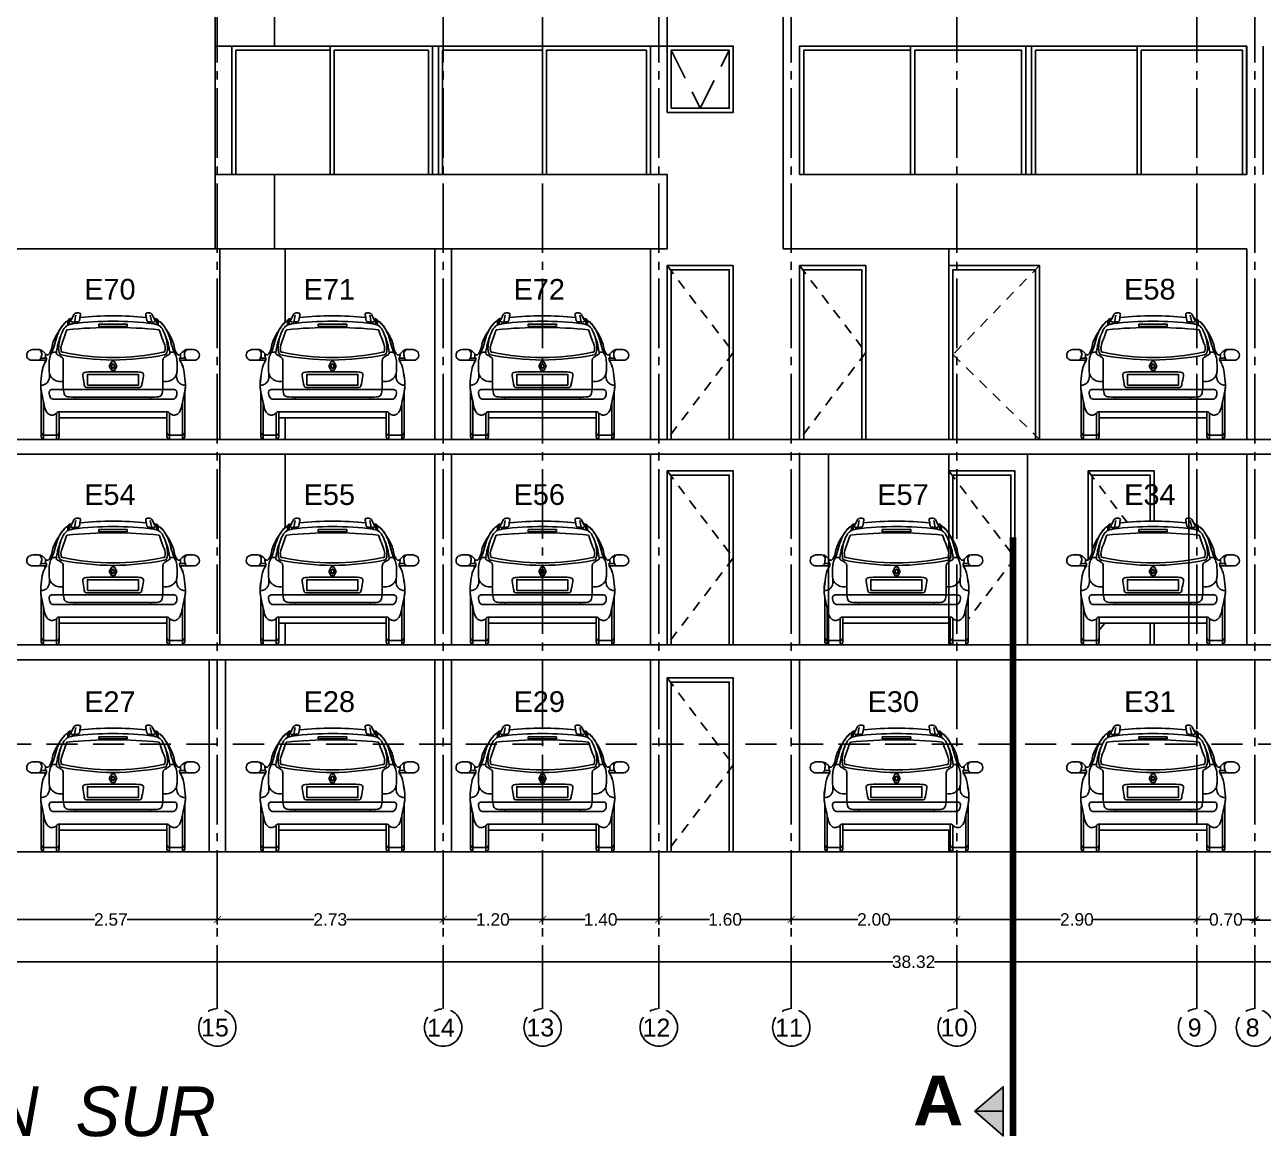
# Model space of a CAD drawing. Header units: millimetres. Extents: x 1217 to 2428, y 234 to 644.
# Drawn here: x 1991.76 to 2006.71, y 371.4 to 384.86 of the extents above; entities that cross this region are included whole.
import ezdxf

# ---------------------------------------------------------------- set-up
doc = ezdxf.new("R2010")
doc.units = ezdxf.units.MM
for name, pattern in [('ACAD_ISO04W100', [30, 24, -3, 0, -3]), ('DASHDOTX2', [0.84, 0.4, -0.2, 0.04, -0.2]), ('HIDDEN2', [0.1875, 0.125, -0.0625])]:
    doc.linetypes.add(name, pattern=pattern)
doc.layers.get('0').update_dxf_attribs({"lineweight": 5})
for name, color, linetype in [('0.1', 251, 'Continuous'), ('0.2', 2, 'Continuous'), ('0.3', 6, 'Continuous'), ('cortes', 30, 'Continuous'), ('Ejes', 8, 'Continuous'), ('Texto', 1, 'Continuous')]:
    doc.layers.add(name, color=color, linetype=linetype)
doc.styles.add('INTERARQ', font='arial.ttf')
doc.styles.get("Standard").update_dxf_attribs({"font": 'arial.ttf'})
doc.dimstyles.new('ESCALA_1-50', dxfattribs={"dimtxt": 0.15, "dimasz": 0.06, "dimexe": 0.18, "dimexo": 0.0625, "dimgap": 0, "dimtad": 0, "dimtih": 1, "dimtoh": 1, "dimzin": 0, "dimdsep": 46, "dimtxsty": 'INTERARQ', "dimblk": 'DIMTICK', "dimcen": 0, "dimse1": 1, "dimse2": 1, "dimclrd": 256, "dimclre": 1, "dimclrt": 2, "dimadec": 0, "dimazin": 0, "dimtfac": 4.5, "dimtofl": 0, "dimtmove": 2, "dimatfit": 3, "dimldrblk": 'DIMTICK', "dimfxl": 1, "dimtolj": 1, "dimtzin": 0, "dimarcsym": 0})

# ---------------------------------------------------------------- blocks, each defined once
blk = doc.blocks.new('aut7')
at = {"layer": '0.1'}
for p, q in [((383849.393, 7753100.074, 0), (383849.393, 7753100.006, 0)), ((383849.448, 7753100.131, 0), (383849.412, 7753100.064, 0)), ((383849.448, 7753100.131, 0), (383849.419, 7753100.076, 0)), ((383849.468, 7753100.117, 0), (383849.45, 7753100.035, 0)), ((383849.522, 7753100.126, 0), (383849.511, 7753100.05, 0)), ((383849.522, 7753100.126, 0), (383849.517, 7753100.09, 0)), ((383850.313, 7753100.126, 0), (383850.323, 7753100.05, 0)), ((383850.313, 7753100.126, 0), (383850.318, 7753100.09, 0)), ((383850.367, 7753100.117, 0), (383850.384, 7753100.035, 0)), ((383850.386, 7753100.131, 0), (383850.422, 7753100.064, 0)), ((383850.386, 7753100.131, 0), (383850.416, 7753100.076, 0)), ((383850.441, 7753100.074, 0), (383850.441, 7753100.006, 0)), ((383849.373, 7753100.053, 0), (383849.373, 7753099.998, 0)), ((383849.917, 7753100.008, 0), (383849.745, 7753100.008, 0)), ((383849.745, 7753100.008, 0), (383849.745, 7753099.982, 0)), ((383849.745, 7753099.982, 0), (383849.917, 7753099.982, 0)), ((383849.917, 7753100.008, 0), (383850.089, 7753100.008, 0)), ((383850.089, 7753099.982, 0), (383849.917, 7753099.982, 0)), ((383850.089, 7753100.008, 0), (383850.089, 7753099.982, 0)), ((383850.461, 7753100.053, 0), (383850.461, 7753099.998, 0)), ((383849.103, 7753099.599, 0), (383849.102, 7753099.651, 0)), ((383850.731, 7753099.599, 0), (383850.732, 7753099.651, 0)), ((383849.11, 7753099.573, 0), (383848.933, 7753099.573, 0)), ((383849.11, 7753099.573, 0), (383848.933, 7753099.573, 0)), ((383849.047, 7753099.599, 0), (383849.116, 7753099.599, 0)), ((383849.116, 7753099.599, 0), (383849.11, 7753099.573, 0)), ((383849.316, 7753099.566, 0), (383849.316, 7753099.24, 0)), ((383849.872, 7753099.504, 0), (383849.901, 7753099.558, 0)), ((383849.872, 7753099.504, 0), (383849.901, 7753099.452, 0)), ((383849.872, 7753099.504, 0), (383849.898, 7753099.504, 0)), ((383849.898, 7753099.504, 0), (383849.911, 7753099.53, 0)), ((383849.898, 7753099.504, 0), (383849.912, 7753099.475, 0)), ((383849.901, 7753099.558, 0), (383849.917, 7753099.558, 0)), ((383849.911, 7753099.53, 0), (383849.917, 7753099.53, 0)), ((383849.912, 7753099.475, 0), (383849.917, 7753099.475, 0)), ((383849.933, 7753099.558, 0), (383849.917, 7753099.558, 0)), ((383849.924, 7753099.53, 0), (383849.917, 7753099.53, 0)), ((383849.922, 7753099.475, 0), (383849.917, 7753099.475, 0)), ((383849.936, 7753099.504, 0), (383849.922, 7753099.475, 0)), ((383849.936, 7753099.504, 0), (383849.924, 7753099.53, 0)), ((383849.963, 7753099.504, 0), (383849.933, 7753099.558, 0)), ((383849.963, 7753099.504, 0), (383849.933, 7753099.452, 0)), ((383849.963, 7753099.504, 0), (383849.936, 7753099.504, 0)), ((383850.518, 7753099.566, 0), (383850.518, 7753099.24, 0)), ((383850.718, 7753099.599, 0), (383850.724, 7753099.573, 0)), ((383850.788, 7753099.599, 0), (383850.718, 7753099.599, 0)), ((383850.724, 7753099.573, 0), (383850.902, 7753099.573, 0)), ((383850.724, 7753099.573, 0), (383850.902, 7753099.573, 0)), ((383849.917, 7753099.434, 0), (383849.672, 7753099.434, 0)), ((383849.901, 7753099.452, 0), (383849.917, 7753099.452, 0)), ((383849.933, 7753099.452, 0), (383849.917, 7753099.452, 0)), ((383849.917, 7753099.434, 0), (383850.162, 7753099.434, 0)), ((383849.05, 7753098.652, 0), (383849.05, 7753099.201, 0)), ((383849.917, 7753099.219, 0), (383849.174, 7753099.219, 0)), ((383849.917, 7753099.245, 0), (383849.616, 7753099.245, 0)), ((383849.917, 7753099.245, 0), (383850.218, 7753099.245, 0)), ((383849.917, 7753099.219, 0), (383850.66, 7753099.219, 0)), ((383850.784, 7753098.652, 0), (383850.784, 7753099.201, 0)), ((383849.078, 7753098.618, 0), (383849.078, 7753099.068, 0)), ((383849.917, 7753099.103, 0), (383849.201, 7753099.103, 0)), ((383849.417, 7753099.13, 0), (383849.917, 7753099.13, 0)), ((383849.464, 7753099.129, 0), (383849.464, 7753099.103, 0)), ((383850.418, 7753099.13, 0), (383849.917, 7753099.13, 0)), ((383849.917, 7753099.103, 0), (383850.634, 7753099.103, 0)), ((383850.37, 7753099.129, 0), (383850.37, 7753099.103, 0)), ((383850.756, 7753098.618, 0), (383850.756, 7753099.068, 0)), ((383849.236, 7753098.618, 0), (383849.236, 7753098.936, 0)), ((383849.254, 7753098.951, 0), (383849.917, 7753098.951, 0)), ((383849.268, 7753098.951, 0), (383849.268, 7753098.652, 0)), ((383849.268, 7753098.877, 0), (383849.917, 7753098.877, 0)), ((383850.58, 7753098.951, 0), (383849.917, 7753098.951, 0)), ((383850.566, 7753098.877, 0), (383849.917, 7753098.877, 0)), ((383850.566, 7753098.951, 0), (383850.566, 7753098.652, 0)), ((383850.599, 7753098.618, 0), (383850.599, 7753098.936, 0)), ((383849.05, 7753098.702, 0), (383849.067, 7753098.668, 0)), ((383849.067, 7753098.668, 0), (383849.253, 7753098.668, 0)), ((383849.253, 7753098.668, 0), (383849.268, 7753098.702, 0)), ((383850.581, 7753098.668, 0), (383850.566, 7753098.702, 0)), ((383850.767, 7753098.668, 0), (383850.581, 7753098.668, 0)), ((383850.784, 7753098.702, 0), (383850.767, 7753098.668, 0))]:
    blk.add_line(p, q, dxfattribs=at)
at = {"layer": '0.1', "elevation": 0}
blk.add_lwpolyline([(383850.318, 7753100.09, 0.025593), (383849.917, 7753100.11, 0.025593), (383849.517, 7753100.09)], format="xyb", dxfattribs=at)
blk.add_lwpolyline([(383849.608, 7753099.272), (383850.223, 7753099.272), (383850.223, 7753099.403), (383849.608, 7753099.403)], close=True, dxfattribs=at)
blk.add_lwpolyline([(383850.784, 7753099.201), (383850.784, 7753098.652), (383850.767, 7753098.618), (383850.581, 7753098.618), (383850.566, 7753098.652), (383850.566, 7753098.877), (383849.917, 7753098.877), (383849.268, 7753098.877), (383849.268, 7753098.652), (383849.253, 7753098.618), (383849.067, 7753098.618), (383849.05, 7753098.652), (383849.05, 7753099.201)], dxfattribs=at)
at = {"layer": '0.1'}
for centre, radius, start, end in [((383849.913, 7753096.19, 0), 3.92, 89.9315, 95.793), ((383849.922, 7753096.19, 0), 3.92, 84.207, 90.0685), ((383849.913, 7753094.328, 0), 5.642, 89.9622, 95.6249), ((383849.906, 7753096.217, 0), 3.828, 89.8385, 97.1418), ((383849.928, 7753096.217, 0), 3.828, 82.8582, 90.1615), ((383849.921, 7753094.328, 0), 5.642, 84.3751, 90.0378), ((383849.997, 7753103.478, 0), 3.904, 259.6344, 268.8274), ((383849.917, 7753102.485, 0), 2.877, 257.8843, 270), ((383849.917, 7753102.485, 0), 2.877, 270, 282.1157), ((383849.837, 7753103.478, 0), 3.904, 271.1726, 280.3656)]:
    blk.add_arc(centre, radius, start, end, dxfattribs=at)
for points in [[(383849.261, 7753099.923, 0), (383849.308, 7753099.995, 0), (383849.35, 7753100.037, 0), (383849.368, 7753100.046, 0), (383849.382, 7753100.068, 0), (383849.419, 7753100.076, 0)], [(383849.261, 7753099.923, 0), (383849.308, 7753099.995, 0), (383849.35, 7753100.037, 0), (383849.368, 7753100.046, 0), (383849.382, 7753100.068, 0), (383849.419, 7753100.076, 0)], [(383849.448, 7753100.131, 0), (383849.457, 7753100.139, 0), (383849.467, 7753100.144, 0), (383849.512, 7753100.144, 0), (383849.522, 7753100.137, 0), (383849.522, 7753100.126, 0)], [(383849.448, 7753100.131, 0), (383849.457, 7753100.139, 0), (383849.467, 7753100.144, 0), (383849.512, 7753100.144, 0), (383849.522, 7753100.137, 0), (383849.522, 7753100.126, 0)], [(383850.386, 7753100.131, 0), (383850.377, 7753100.139, 0), (383850.367, 7753100.144, 0), (383850.322, 7753100.144, 0), (383850.312, 7753100.137, 0), (383850.313, 7753100.126, 0)], [(383850.386, 7753100.131, 0), (383850.377, 7753100.139, 0), (383850.367, 7753100.144, 0), (383850.322, 7753100.144, 0), (383850.312, 7753100.137, 0), (383850.313, 7753100.126, 0)], [(383850.574, 7753099.923, 0), (383850.527, 7753099.995, 0), (383850.484, 7753100.037, 0), (383850.466, 7753100.046, 0), (383850.453, 7753100.068, 0), (383850.416, 7753100.076, 0)], [(383850.574, 7753099.923, 0), (383850.527, 7753099.995, 0), (383850.484, 7753100.037, 0), (383850.466, 7753100.046, 0), (383850.453, 7753100.068, 0), (383850.416, 7753100.076, 0)], [(383849.261, 7753099.923, 0), (383849.185, 7753099.763, 0), (383849.163, 7753099.68, 0), (383849.148, 7753099.656, 0), (383849.134, 7753099.64, 0), (383849.114, 7753099.638, 0)], [(383849.261, 7753099.923, 0), (383849.185, 7753099.763, 0), (383849.163, 7753099.68, 0), (383849.148, 7753099.656, 0), (383849.134, 7753099.64, 0), (383849.114, 7753099.638, 0)], [(383849.347, 7753100.036, 0), (383849.278, 7753099.95, 0), (383849.202, 7753099.731, 0), (383849.17, 7753099.652, 0), (383849.157, 7753099.623, 0), (383849.146, 7753099.546, 0), (383849.145, 7753099.448, 0), (383849.156, 7753099.392, 0), (383849.187, 7753099.353, 0), (383849.246, 7753099.321, 0), (383849.321, 7753099.32, 0)], [(383849.313, 7753099.672, 0), (383849.295, 7753099.676, 0), (383849.289, 7753099.705, 0), (383849.287, 7753099.726, 0), (383849.293, 7753099.755, 0), (383849.36, 7753099.943, 0)], [(383849.511, 7753100.05, 0), (383849.503, 7753100.042, 0), (383849.479, 7753100.037, 0), (383849.422, 7753100.036, 0), (383849.411, 7753100.04, 0), (383849.408, 7753100.053, 0), (383849.412, 7753100.064, 0)], [(383850.323, 7753100.05, 0), (383850.331, 7753100.042, 0), (383850.355, 7753100.037, 0), (383850.413, 7753100.036, 0), (383850.423, 7753100.04, 0), (383850.426, 7753100.053, 0), (383850.422, 7753100.064, 0)], [(383850.521, 7753099.672, 0), (383850.539, 7753099.676, 0), (383850.545, 7753099.705, 0), (383850.548, 7753099.726, 0), (383850.541, 7753099.755, 0), (383850.474, 7753099.943, 0)], [(383850.488, 7753100.036, 0), (383850.556, 7753099.95, 0), (383850.633, 7753099.731, 0), (383850.664, 7753099.652, 0), (383850.677, 7753099.623, 0), (383850.689, 7753099.546, 0), (383850.69, 7753099.448, 0), (383850.678, 7753099.392, 0), (383850.648, 7753099.353, 0), (383850.588, 7753099.321, 0), (383850.514, 7753099.32, 0)], [(383850.574, 7753099.923, 0), (383850.649, 7753099.763, 0), (383850.671, 7753099.68, 0), (383850.686, 7753099.656, 0), (383850.701, 7753099.64, 0), (383850.721, 7753099.638, 0)], [(383850.574, 7753099.923, 0), (383850.649, 7753099.763, 0), (383850.671, 7753099.68, 0), (383850.686, 7753099.656, 0), (383850.701, 7753099.64, 0), (383850.721, 7753099.638, 0)], [(383849.233, 7753099.67, 0), (383849.245, 7753099.737, 0), (383849.258, 7753099.792, 0), (383849.287, 7753099.873, 0)], [(383850.601, 7753099.67, 0), (383850.59, 7753099.737, 0), (383850.577, 7753099.792, 0), (383850.548, 7753099.873, 0)], [(383848.933, 7753099.573, 0), (383848.906, 7753099.582, 0), (383848.885, 7753099.6, 0), (383848.884, 7753099.669, 0), (383848.902, 7753099.686, 0), (383848.93, 7753099.699, 0), (383848.988, 7753099.705, 0), (383849.044, 7753099.698, 0), (383849.082, 7753099.673, 0), (383849.114, 7753099.638, 0)], [(383848.933, 7753099.573, 0), (383848.906, 7753099.582, 0), (383848.885, 7753099.6, 0), (383848.884, 7753099.669, 0), (383848.902, 7753099.686, 0), (383848.93, 7753099.699, 0), (383848.988, 7753099.705, 0), (383849.044, 7753099.698, 0), (383849.082, 7753099.673, 0), (383849.114, 7753099.638, 0)], [(383849.028, 7753099.703, 0), (383849.055, 7753099.665, 0), (383849.051, 7753099.615, 0), (383849.042, 7753099.589, 0), (383849.022, 7753099.573, 0)], [(383849.164, 7753099.642, 0), (383849.185, 7753099.667, 0), (383849.22, 7753099.671, 0), (383849.233, 7753099.67, 0)], [(383849.233, 7753099.67, 0), (383849.233, 7753099.651, 0), (383849.256, 7753099.635, 0), (383849.289, 7753099.616, 0), (383849.306, 7753099.603, 0), (383849.315, 7753099.585, 0), (383849.316, 7753099.566, 0)], [(383850.601, 7753099.67, 0), (383850.601, 7753099.651, 0), (383850.579, 7753099.635, 0), (383850.546, 7753099.616, 0), (383850.528, 7753099.603, 0), (383850.52, 7753099.585, 0), (383850.518, 7753099.566, 0)], [(383850.67, 7753099.642, 0), (383850.65, 7753099.667, 0), (383850.614, 7753099.671, 0), (383850.601, 7753099.67, 0)], [(383850.902, 7753099.573, 0), (383850.928, 7753099.582, 0), (383850.949, 7753099.6, 0), (383850.95, 7753099.669, 0), (383850.932, 7753099.686, 0), (383850.904, 7753099.699, 0), (383850.846, 7753099.705, 0), (383850.79, 7753099.698, 0), (383850.753, 7753099.673, 0), (383850.721, 7753099.638, 0)], [(383850.902, 7753099.573, 0), (383850.928, 7753099.582, 0), (383850.949, 7753099.6, 0), (383850.95, 7753099.669, 0), (383850.932, 7753099.686, 0), (383850.904, 7753099.699, 0), (383850.846, 7753099.705, 0), (383850.79, 7753099.698, 0), (383850.753, 7753099.673, 0), (383850.721, 7753099.638, 0)], [(383850.807, 7753099.703, 0), (383850.779, 7753099.665, 0), (383850.784, 7753099.615, 0), (383850.792, 7753099.589, 0), (383850.813, 7753099.573, 0)], [(383849.114, 7753099.573, 0), (383849.081, 7753099.516, 0), (383849.054, 7753099.389, 0), (383849.044, 7753099.248, 0), (383849.064, 7753099.135, 0), (383849.086, 7753099.031, 0), (383849.116, 7753098.947, 0), (383849.15, 7753098.917, 0), (383849.19, 7753098.91, 0), (383849.231, 7753098.932, 0), (383849.254, 7753098.951, 0)], [(383850.721, 7753099.573, 0), (383850.753, 7753099.516, 0), (383850.78, 7753099.389, 0), (383850.79, 7753099.248, 0), (383850.77, 7753099.135, 0), (383850.748, 7753099.031, 0), (383850.718, 7753098.947, 0), (383850.684, 7753098.917, 0), (383850.644, 7753098.91, 0), (383850.604, 7753098.932, 0), (383850.58, 7753098.951, 0)], [(383849.043, 7753099.272, 0), (383849.089, 7753099.28, 0), (383849.124, 7753099.307, 0), (383849.143, 7753099.34, 0), (383849.148, 7753099.42, 0)], [(383849.672, 7753099.434, 0), (383849.602, 7753099.431, 0), (383849.572, 7753099.426, 0), (383849.555, 7753099.416, 0), (383849.552, 7753099.385, 0), (383849.568, 7753099.289, 0), (383849.584, 7753099.248, 0), (383849.616, 7753099.245, 0)], [(383850.162, 7753099.434, 0), (383850.233, 7753099.431, 0), (383850.262, 7753099.426, 0), (383850.28, 7753099.416, 0), (383850.283, 7753099.385, 0), (383850.266, 7753099.289, 0), (383850.25, 7753099.248, 0), (383850.218, 7753099.245, 0)], [(383850.791, 7753099.272, 0), (383850.746, 7753099.28, 0), (383850.711, 7753099.307, 0), (383850.691, 7753099.34, 0), (383850.686, 7753099.42, 0)], [(383849.316, 7753099.24, 0), (383849.325, 7753099.178, 0), (383849.334, 7753099.152, 0), (383849.417, 7753099.13, 0)], [(383850.518, 7753099.24, 0), (383850.509, 7753099.178, 0), (383850.5, 7753099.152, 0), (383850.418, 7753099.13, 0)]]:
    blk.add_spline(points, degree=3, dxfattribs=at)
for points, knots in [([(383849.295, 7753099.638, 0), (383849.28, 7753099.64, 0), (383849.262, 7753099.671, 0), (383849.258, 7753099.724, 0), (383849.265, 7753099.777, 0), (383849.275, 7753099.847, 0), (383849.302, 7753099.916, 0), (383849.343, 7753099.99, 0), (383849.397, 7753100.008, 0), (383849.425, 7753100.014, 0), (383849.431, 7753100.015, 0)], [0, 0, 0, 0, 0.042606, 0.0923859, 0.1523141, 0.2073811, 0.3022424, 0.3770388, 0.4476693, 0.463704, 0.463704, 0.463704, 0.463704]), ([(383850.54, 7753099.638, 0), (383850.555, 7753099.64, 0), (383850.572, 7753099.671, 0), (383850.577, 7753099.724, 0), (383850.57, 7753099.777, 0), (383850.559, 7753099.847, 0), (383850.532, 7753099.916, 0), (383850.491, 7753099.99, 0), (383850.438, 7753100.008, 0), (383850.409, 7753100.014, 0), (383850.404, 7753100.015, 0)], [0, 0, 0, 0, 0.042606, 0.0923859, 0.1523141, 0.2073811, 0.3022424, 0.3770388, 0.4476693, 0.463704, 0.463704, 0.463704, 0.463704]), ([(383849.11, 7753099.573, 0), (383849.1, 7753099.555, 0), (383849.067, 7753099.498, 0), (383849.055, 7753099.385, 0), (383849.039, 7753099.279, 0), (383849.047, 7753099.217, 0), (383849.05, 7753099.201, 0)], [0, 0, 0, 0, 0.0640653, 0.1944288, 0.3357799, 0.3826424, 0.3826424, 0.3826424, 0.3826424]), ([(383850.724, 7753099.573, 0), (383850.735, 7753099.555, 0), (383850.767, 7753099.498, 0), (383850.78, 7753099.385, 0), (383850.796, 7753099.279, 0), (383850.787, 7753099.217, 0), (383850.784, 7753099.201, 0)], [0, 0, 0, 0, 0.0640653, 0.1944288, 0.3357799, 0.3826424, 0.3826424, 0.3826424, 0.3826424]), ([(383849.174, 7753099.219, 0), (383849.169, 7753099.219, 0), (383849.159, 7753099.215, 0), (383849.145, 7753099.2, 0), (383849.145, 7753099.172, 0), (383849.151, 7753099.145, 0), (383849.161, 7753099.12, 0), (383849.179, 7753099.105, 0), (383849.194, 7753099.103, 0), (383849.201, 7753099.103, 0)], [0.0148251, 0.0148251, 0.0148251, 0.0148251, 0.0299472, 0.0453318, 0.0747039, 0.1069598, 0.1304417, 0.1528701, 0.1738631, 0.1738631, 0.1738631, 0.1738631]), ([(383850.66, 7753099.219, 0), (383850.665, 7753099.219, 0), (383850.675, 7753099.215, 0), (383850.689, 7753099.2, 0), (383850.689, 7753099.172, 0), (383850.684, 7753099.145, 0), (383850.673, 7753099.12, 0), (383850.655, 7753099.105, 0), (383850.641, 7753099.103, 0), (383850.634, 7753099.103, 0)], [0.0148251, 0.0148251, 0.0148251, 0.0148251, 0.0299472, 0.0453318, 0.0747039, 0.1069598, 0.1304417, 0.1528701, 0.1738631, 0.1738631, 0.1738631, 0.1738631])]:
    blk.add_open_spline(points, degree=3, knots=knots, dxfattribs=at)
blk = doc.blocks.new('DIMTICK')
at = {"color": 1}
for p, q in [((-1, 0), (1, 0)), ((0, 1), (0, -1))]:
    blk.add_line(p, q, dxfattribs=at)
at = {"color": 3, "const_width": 0.141}
blk.add_lwpolyline([(0.71, 0.71), (-0.71, -0.71)], dxfattribs=at)
blk = doc.blocks.new('*D1660')
at = {"layer": '0.1', "lineweight": -2, "ltscale": 3, "transparency": 16777216}
for p, q in [((1991.576, 374.053), (1992.605, 374.053)), ((1994.026, 374.053), (1992.997, 374.053))]:
    blk.add_line(p, q, dxfattribs=at)
at = {"layer": 'Defpoints', "color": 0, "ltscale": 3, "transparency": 16777216}
for p in [(1991.516, 374.991), (1994.086, 374.991), (1994.086, 374.053)]:
    blk.add_point(p, dxfattribs=at)
at = {"layer": '0.1', "lineweight": -2, "ltscale": 3, "transparency": 16777216, "xscale": 0.06, "yscale": 0.06, "zscale": 0.06, "rotation": 180}
blk.add_blockref('DIMTICK', (1991.516, 374.053), dxfattribs=at)
at = {"layer": '0.1', "lineweight": -2, "ltscale": 3, "transparency": 16777216, "xscale": 0.06, "yscale": 0.06, "zscale": 0.06}
blk.add_blockref('DIMTICK', (1994.086, 374.053), dxfattribs=at)
at = {"layer": '0.1', "color": 2, "ltscale": 3, "transparency": 16777216, "insert": (1992.801, 374.053), "char_height": 0.15, "attachment_point": 5, "style": 'INTERARQ'}
blk.add_mtext('\\A1;2.57', dxfattribs=at)
blk = doc.blocks.new('*D1661')
at = {"layer": '0.1', "lineweight": -2, "ltscale": 3, "transparency": 16777216}
for p, q in [((1994.146, 374.053), (1995.253, 374.053)), ((1996.753, 374.053), (1995.645, 374.053))]:
    blk.add_line(p, q, dxfattribs=at)
at = {"layer": 'Defpoints', "color": 0, "ltscale": 3, "transparency": 16777216}
for p in [(1994.086, 374.991), (1996.813, 374.991), (1996.813, 374.053)]:
    blk.add_point(p, dxfattribs=at)
at = {"layer": '0.1', "lineweight": -2, "ltscale": 3, "transparency": 16777216, "xscale": 0.06, "yscale": 0.06, "zscale": 0.06, "rotation": 180}
blk.add_blockref('DIMTICK', (1994.086, 374.053), dxfattribs=at)
at = {"layer": '0.1', "lineweight": -2, "ltscale": 3, "transparency": 16777216, "xscale": 0.06, "yscale": 0.06, "zscale": 0.06}
blk.add_blockref('DIMTICK', (1996.813, 374.053), dxfattribs=at)
at = {"layer": '0.1', "color": 2, "ltscale": 3, "transparency": 16777216, "insert": (1995.449, 374.053), "char_height": 0.15, "attachment_point": 5, "style": 'INTERARQ'}
blk.add_mtext('\\A1;2.73', dxfattribs=at)
blk = doc.blocks.new('*D1662')
at = {"layer": '0.1', "lineweight": -2, "ltscale": 3, "transparency": 16777216}
for p, q in [((1996.873, 374.053), (1997.225, 374.053)), ((1997.953, 374.053), (1997.6, 374.053))]:
    blk.add_line(p, q, dxfattribs=at)
at = {"layer": 'Defpoints', "color": 0, "ltscale": 3, "transparency": 16777216}
for p in [(1996.813, 374.991), (1998.013, 374.991), (1998.013, 374.053)]:
    blk.add_point(p, dxfattribs=at)
at = {"layer": '0.1', "lineweight": -2, "ltscale": 3, "transparency": 16777216, "xscale": 0.06, "yscale": 0.06, "zscale": 0.06, "rotation": 180}
blk.add_blockref('DIMTICK', (1996.813, 374.053), dxfattribs=at)
at = {"layer": '0.1', "lineweight": -2, "ltscale": 3, "transparency": 16777216, "xscale": 0.06, "yscale": 0.06, "zscale": 0.06}
blk.add_blockref('DIMTICK', (1998.013, 374.053), dxfattribs=at)
at = {"layer": '0.1', "color": 2, "ltscale": 3, "transparency": 16777216, "insert": (1997.413, 374.053), "char_height": 0.15, "attachment_point": 5, "style": 'INTERARQ'}
blk.add_mtext('\\A1;1.20', dxfattribs=at)
blk = doc.blocks.new('*D1663')
at = {"layer": '0.1', "lineweight": -2, "ltscale": 3, "transparency": 16777216}
for p, q in [((1998.073, 374.053), (1998.527, 374.053)), ((1999.356, 374.053), (1998.902, 374.053))]:
    blk.add_line(p, q, dxfattribs=at)
at = {"layer": 'Defpoints', "color": 0, "ltscale": 3, "transparency": 16777216}
for p in [(1998.013, 374.991), (1999.416, 374.991), (1999.416, 374.053)]:
    blk.add_point(p, dxfattribs=at)
at = {"layer": '0.1', "lineweight": -2, "ltscale": 3, "transparency": 16777216, "xscale": 0.06, "yscale": 0.06, "zscale": 0.06, "rotation": 180}
blk.add_blockref('DIMTICK', (1998.013, 374.053), dxfattribs=at)
at = {"layer": '0.1', "lineweight": -2, "ltscale": 3, "transparency": 16777216, "xscale": 0.06, "yscale": 0.06, "zscale": 0.06}
blk.add_blockref('DIMTICK', (1999.416, 374.053), dxfattribs=at)
at = {"layer": '0.1', "color": 2, "ltscale": 3, "transparency": 16777216, "insert": (1998.714, 374.053), "char_height": 0.15, "attachment_point": 5, "style": 'INTERARQ'}
blk.add_mtext('\\A1;1.40', dxfattribs=at)
blk = doc.blocks.new('*D1664')
at = {"layer": '0.1', "lineweight": -2, "ltscale": 3, "transparency": 16777216}
for p, q in [((1999.476, 374.053), (2000.028, 374.053)), ((2000.955, 374.053), (2000.403, 374.053))]:
    blk.add_line(p, q, dxfattribs=at)
at = {"layer": 'Defpoints', "color": 0, "ltscale": 3, "transparency": 16777216}
for p in [(1999.416, 374.991), (2001.015, 374.991), (2001.015, 374.053)]:
    blk.add_point(p, dxfattribs=at)
at = {"layer": '0.1', "lineweight": -2, "ltscale": 3, "transparency": 16777216, "xscale": 0.06, "yscale": 0.06, "zscale": 0.06, "rotation": 180}
blk.add_blockref('DIMTICK', (1999.416, 374.053), dxfattribs=at)
at = {"layer": '0.1', "lineweight": -2, "ltscale": 3, "transparency": 16777216, "xscale": 0.06, "yscale": 0.06, "zscale": 0.06}
blk.add_blockref('DIMTICK', (2001.015, 374.053), dxfattribs=at)
at = {"layer": '0.1', "color": 2, "ltscale": 3, "transparency": 16777216, "insert": (2000.216, 374.053), "char_height": 0.15, "attachment_point": 5, "style": 'INTERARQ'}
blk.add_mtext('\\A1;1.60', dxfattribs=at)
blk = doc.blocks.new('*D1665')
at = {"layer": '0.1', "lineweight": -2, "ltscale": 3, "transparency": 16777216}
for p, q in [((2001.075, 374.053), (2001.818, 374.053)), ((2002.953, 374.053), (2002.21, 374.053))]:
    blk.add_line(p, q, dxfattribs=at)
at = {"layer": 'Defpoints', "color": 0, "ltscale": 3, "transparency": 16777216}
for p in [(2001.015, 375.744), (2003.013, 374.781, 0), (2003.013, 374.053)]:
    blk.add_point(p, dxfattribs=at)
at = {"layer": '0.1', "lineweight": -2, "ltscale": 3, "transparency": 16777216, "xscale": 0.06, "yscale": 0.06, "zscale": 0.06, "rotation": 180}
blk.add_blockref('DIMTICK', (2001.015, 374.053), dxfattribs=at)
at = {"layer": '0.1', "lineweight": -2, "ltscale": 3, "transparency": 16777216, "xscale": 0.06, "yscale": 0.06, "zscale": 0.06}
blk.add_blockref('DIMTICK', (2003.013, 374.053), dxfattribs=at)
at = {"layer": '0.1', "color": 2, "ltscale": 3, "transparency": 16777216, "insert": (2002.014, 374.053), "char_height": 0.15, "attachment_point": 5, "style": 'INTERARQ'}
blk.add_mtext('\\A1;2.00', dxfattribs=at)
blk = doc.blocks.new('*D1666')
at = {"layer": '0.1', "lineweight": -2, "ltscale": 3, "transparency": 16777216}
for p, q in [((2003.073, 374.053), (2004.267, 374.053)), ((2005.853, 374.053), (2004.659, 374.053))]:
    blk.add_line(p, q, dxfattribs=at)
at = {"layer": 'Defpoints', "color": 0, "ltscale": 3, "transparency": 16777216}
for p in [(2003.013, 374.706, 0), (2005.913, 374.602, 0), (2005.913, 374.053)]:
    blk.add_point(p, dxfattribs=at)
at = {"layer": '0.1', "lineweight": -2, "ltscale": 3, "transparency": 16777216, "xscale": 0.06, "yscale": 0.06, "zscale": 0.06, "rotation": 180}
blk.add_blockref('DIMTICK', (2003.013, 374.053), dxfattribs=at)
at = {"layer": '0.1', "lineweight": -2, "ltscale": 3, "transparency": 16777216, "xscale": 0.06, "yscale": 0.06, "zscale": 0.06}
blk.add_blockref('DIMTICK', (2005.913, 374.053), dxfattribs=at)
at = {"layer": '0.1', "color": 2, "ltscale": 3, "transparency": 16777216, "insert": (2004.463, 374.053), "char_height": 0.15, "attachment_point": 5, "style": 'INTERARQ'}
blk.add_mtext('\\A1;2.90', dxfattribs=at)
blk = doc.blocks.new('*D1667')
at = {"layer": '0.1', "lineweight": -2, "ltscale": 3, "transparency": 16777216}
for p, q in [((2005.973, 374.053), (2006.068, 374.053)), ((2006.553, 374.053), (2006.458, 374.053))]:
    blk.add_line(p, q, dxfattribs=at)
at = {"layer": 'Defpoints', "color": 0, "ltscale": 3, "transparency": 16777216}
for p in [(2005.913, 374.602, 0), (2006.613, 374.61, 0), (2006.613, 374.053)]:
    blk.add_point(p, dxfattribs=at)
at = {"layer": '0.1', "lineweight": -2, "ltscale": 3, "transparency": 16777216, "xscale": 0.06, "yscale": 0.06, "zscale": 0.06, "rotation": 180}
blk.add_blockref('DIMTICK', (2005.913, 374.053), dxfattribs=at)
at = {"layer": '0.1', "lineweight": -2, "ltscale": 3, "transparency": 16777216, "xscale": 0.06, "yscale": 0.06, "zscale": 0.06}
blk.add_blockref('DIMTICK', (2006.613, 374.053), dxfattribs=at)
at = {"layer": '0.1', "color": 2, "ltscale": 3, "transparency": 16777216, "insert": (2006.263, 374.053), "char_height": 0.15, "attachment_point": 5, "style": 'INTERARQ'}
blk.add_mtext('\\A1;0.70', dxfattribs=at)
blk = doc.blocks.new('*D1668')
at = {"layer": '0.1', "lineweight": -2, "ltscale": 3, "transparency": 16777216}
for p, q in [((2006.673, 374.047), (2008.218, 374.047)), ((2010.153, 374.047), (2008.607, 374.047))]:
    blk.add_line(p, q, dxfattribs=at)
at = {"layer": 'Defpoints', "color": 0, "ltscale": 3, "transparency": 16777216}
for p in [(2006.613, 374.61, 0), (2010.213, 374.628, 0), (2010.213, 374.047)]:
    blk.add_point(p, dxfattribs=at)
at = {"layer": '0.1', "lineweight": -2, "ltscale": 3, "transparency": 16777216, "xscale": 0.06, "yscale": 0.06, "zscale": 0.06, "rotation": 180}
blk.add_blockref('DIMTICK', (2006.613, 374.047), dxfattribs=at)
at = {"layer": '0.1', "lineweight": -2, "ltscale": 3, "transparency": 16777216, "xscale": 0.06, "yscale": 0.06, "zscale": 0.06}
blk.add_blockref('DIMTICK', (2010.213, 374.047), dxfattribs=at)
at = {"layer": '0.1', "color": 2, "ltscale": 3, "transparency": 16777216, "insert": (2008.413, 374.047), "char_height": 0.15, "attachment_point": 5, "style": 'INTERARQ'}
blk.add_mtext('\\A1;3.60', dxfattribs=at)
blk = doc.blocks.new('*D1594')
at = {"layer": '0.1', "lineweight": -2, "ltscale": 3, "transparency": 16777216}
for p, q in [((1983.394, 373.542), (2002.24, 373.542)), ((2021.59, 373.542), (2002.744, 373.542))]:
    blk.add_line(p, q, dxfattribs=at)
at = {"layer": 'Defpoints', "color": 0, "ltscale": 3, "transparency": 16777216}
for p in [(2021.65, 376.287, 0), (1983.334, 376.171, 0), (1983.334, 373.542)]:
    blk.add_point(p, dxfattribs=at)
at = {"layer": '0.1', "lineweight": -2, "ltscale": 3, "transparency": 16777216, "xscale": 0.06, "yscale": 0.06, "zscale": 0.06, "rotation": 180}
blk.add_blockref('DIMTICK', (1983.334, 373.542), dxfattribs=at)
at = {"layer": '0.1', "lineweight": -2, "ltscale": 3, "transparency": 16777216, "xscale": 0.06, "yscale": 0.06, "zscale": 0.06}
blk.add_blockref('DIMTICK', (2021.65, 373.542), dxfattribs=at)
at = {"layer": '0.1', "color": 2, "ltscale": 3, "transparency": 16777216, "insert": (2002.492, 373.542), "char_height": 0.15, "attachment_point": 5, "style": 'INTERARQ'}
blk.add_mtext('\\A1;38.32', dxfattribs=at)

msp = doc.modelspace()

# ---------------------------------------------------------------- hatches: boundary and pattern name
at = {"layer": '0.1', "ltscale": 3}
h = msp.add_hatch(color=256, dxfattribs=at)
h.dxf.hatch_style = 1
h.paths.add_polyline_path([(2003.22995, 371.73669), (2003.57429, 372.03376), (2003.57429, 371.73669)])
h.paths.add_polyline_path([(2003.22995, 371.73669), (2003.57429, 371.73669), (2003.57429, 371.43961)])

# ---------------------------------------------------------------- linework, layer by layer
at = {"layer": '0.1', "ltscale": 3, "elevation": 0}
for points in [[(1996.68438, 383.05099), (1996.68438, 384.60099), (1994.2603, 384.60099), (1994.2603, 383.05099)], [(1995.44734, 384.60099), (1995.44734, 383.05099)], [(1999.31586, 383.05099), (1999.31586, 384.60099), (1996.75436, 384.60099), (1996.75436, 383.05099)], [(1998.01011, 384.60099), (1998.01011, 383.05099)], [(2001.1154, 383.05099), (2001.1154, 384.60099), (2003.84546, 384.60099), (2003.84546, 383.05099)], [(2002.45543, 384.60099), (2002.45543, 383.05099)], [(2003.91546, 383.05099), (2003.91546, 384.60099), (2006.51295, 384.60099), (2006.51295, 383.05099)], [(2005.1892, 384.60099), (2005.1892, 383.05099)], [(1995.44734, 384.55099), (1994.3103, 384.55099), (1994.3103, 383.05099)], [(1996.63438, 383.05099), (1996.63438, 384.55099), (1995.49734, 384.55099)], [(1995.49734, 384.55099), (1995.49734, 383.05099)], [(1998.01011, 384.55099), (1996.80436, 384.55099), (1996.80436, 383.05099)], [(1999.26586, 383.05099), (1999.26586, 384.55099), (1998.06011, 384.55099)], [(1998.06011, 384.55099), (1998.06011, 383.05099)], [(2001.1654, 383.05099), (2001.1654, 384.55099), (2002.45543, 384.55099)], [(2002.50543, 384.55099), (2003.79546, 384.55099), (2003.79546, 383.05099)], [(2002.50543, 384.55099), (2002.50543, 383.05099)], [(2003.96546, 383.05099), (2003.96546, 384.55099), (2005.1892, 384.55099)], [(2005.2392, 384.55099), (2006.46295, 384.55099), (2006.46295, 383.05099)], [(2005.2392, 384.55099), (2005.2392, 383.05099)], [(1994.11596, 379.85099), (1994.11596, 382.15099)], [(1994.90512, 381.26826), (1994.90512, 382.15099)], [(1996.71256, 379.85099), (1996.71256, 382.15099)], [(1996.91256, 379.85099), (1996.91256, 382.15099)], [(2002.91628, 379.85099), (2002.91628, 381.95099), (2004.01296, 381.95099), (2004.01296, 379.85099)], [(2002.96628, 379.85099), (2002.96628, 381.90099), (2003.96296, 381.90099), (2003.96296, 379.85099)], [(1994.90512, 379.85099), (1994.90512, 380.11)], [(1994.11596, 377.37099), (1994.11596, 379.67099)], [(1994.90512, 378.78826), (1994.90512, 379.67099)], [(1996.71256, 377.37099), (1996.71256, 379.67099)], [(1996.91256, 377.37099), (1996.91256, 379.67099)], [(2001.46537, 377.37099), (2001.46537, 379.67099)], [(2002.91628, 377.37099), (2002.91628, 379.67099)], [(2003.86628, 377.37099), (2003.86628, 379.67099)], [(2005.8138, 377.37099), (2005.8138, 379.67099)], [(2002.91628, 378.71657), (2002.91628, 379.47099), (2003.71614, 379.47099), (2003.71614, 377.37099)], [(2004.59802, 378.39308), (2004.59802, 379.47099), (2005.39787, 379.47099), (2005.39787, 378.86308)], [(2002.96628, 378.63569), (2002.96628, 379.42099), (2003.66614, 379.42099), (2003.66614, 377.37099)], [(2004.64802, 378.50248), (2004.64802, 379.42099), (2005.34787, 379.42099), (2005.34787, 378.86297)], [(1994.90512, 377.37099), (1994.90512, 377.63)], [(2002.91628, 377.37099), (2002.91628, 377.63)], [(2002.91628, 377.37099), (2002.91628, 377.63)], [(2005.34787, 377.63), (2005.34787, 377.37099)], [(2005.39787, 377.63), (2005.39787, 377.37099)], [(1996.71256, 374.87099), (1996.71256, 377.19099)], [(1996.91256, 374.87099), (1996.91256, 377.19099)], [(2002.91628, 374.87099), (2002.91628, 375.13)], [(2002.91628, 374.87099), (2002.91628, 375.13)], [(2003.57429, 371.43961), (2003.57429, 372.03376), (2003.57429, 371.73669), (2003.22995, 371.73669), (2003.57429, 372.03376), (2003.57429, 371.43961), (2003.22995, 371.73669)]]:
    msp.add_lwpolyline(points, dxfattribs=at)
at = {"layer": '0.1', "linetype": 'HIDDEN2', "ltscale": 3, "elevation": 0}
msp.add_lwpolyline([(1999.56586, 384.55099), (1999.91579, 383.85099), (2000.26571, 384.55099)], dxfattribs=at)
at = {"layer": '0.1', "linetype": 'HIDDEN2', "elevation": 0}
for points in [[(1999.51586, 381.95099), (2000.31572, 380.90099), (1999.51586, 379.85099)], [(2001.11541, 381.95099), (2001.91526, 380.90099), (2001.11541, 379.85099)], [(2004.01296, 381.95099), (2002.96628, 380.87599), (2004.01296, 379.85099)], [(1999.51586, 379.47099), (2000.31572, 378.42099), (1999.51586, 377.37099)], [(2002.91628, 379.47099), (2003.71614, 378.42099), (2003.15278, 377.68144)], [(2004.59802, 379.47099), (2005.07032, 378.85099)], [(2004.79532, 377.63), (2004.73395, 377.54944)], [(2002.93747, 377.39881), (2002.91628, 377.37099)], [(1999.51586, 376.97099), (2000.31572, 375.92099), (1999.51586, 374.87099)], [(2002.93747, 374.89881), (2002.91628, 374.87099)]]:
    msp.add_lwpolyline(points, dxfattribs=at)
at = {"layer": '0.1', "color": 1, "linetype": 'DASHDOTX2', "ltscale": 1.5, "const_width": 0.08, "elevation": 0}
msp.add_lwpolyline([(2003.69117, 378.66673), (2003.69117, 371.43961), (2003.69117, 371.43961)], dxfattribs=at)
at = {"layer": '0.2', "ltscale": 3, "elevation": 0}
for points in [[(1994.06033, 384.60099), (1994.06033, 385.50099), (1994.77666, 385.50099), (1994.77666, 384.60099), (1994.06033, 384.60099)], [(1994.06033, 384.60099), (1994.2603, 384.60099), (1994.2603, 383.05099)], [(1994.06033, 383.05099), (1994.06033, 384.60099)], [(1996.68438, 383.05099), (1996.68438, 384.60099)], [(1996.75436, 383.05099), (1996.75436, 384.60099)], [(1999.51586, 383.80099), (2000.31571, 383.80099), (2000.31571, 384.60099), (1999.51586, 384.60099), (1999.51586, 383.80099)], [(1999.51586, 383.80099), (1999.51586, 384.60099)], [(2003.84546, 383.05099), (2003.84546, 384.60099)], [(2003.91546, 383.05099), (2003.91546, 384.60099)], [(1994.06033, 382.15099), (1994.06033, 383.05099), (1994.77666, 383.05099), (1994.77666, 382.15099), (1994.06033, 382.15099)], [(1994.06053, 382.15099), (1991.6159, 382.15099)], [(1999.31587, 379.85099), (1999.31587, 382.15099)], [(2002.91628, 379.85099), (2002.91628, 382.15099)], [(1999.51586, 379.85099), (1999.51586, 381.95099), (2000.31572, 381.95099), (2000.31572, 379.85099)], [(1999.56586, 379.85099), (1999.56586, 381.90099), (2000.26572, 381.90099), (2000.26572, 379.85099)], [(2001.11541, 379.85099), (2001.11541, 381.95099), (2001.91526, 381.95099), (2001.91526, 379.85099)], [(2001.16541, 379.85099), (2001.16541, 381.90099), (2001.86526, 381.90099), (2001.86526, 379.85099)], [(1999.31587, 377.37099), (1999.31587, 379.67099)], [(2001.11541, 377.37099), (2001.11541, 379.69099)], [(1999.51586, 377.37099), (1999.51586, 379.47099), (2000.31572, 379.47099), (2000.31572, 377.37099)], [(1999.56586, 377.37099), (1999.56586, 379.42099), (2000.26572, 379.42099), (2000.26572, 377.37099)], [(1993.98588, 374.87099), (1993.98588, 377.19099)], [(1994.18588, 374.87099), (1994.18588, 377.19099)], [(1999.31587, 374.87099), (1999.31587, 377.19099)], [(2001.11541, 374.87099), (2001.11541, 377.19099)], [(1999.51586, 374.87099), (1999.51586, 376.97099), (2000.31572, 376.97099), (2000.31572, 374.87099)], [(1999.56586, 374.87099), (1999.56586, 376.92099), (2000.26572, 376.92099), (2000.26572, 374.87099)]]:
    msp.add_lwpolyline(points, dxfattribs=at)
msp.add_lwpolyline([(1999.56586, 383.85099), (2000.26571, 383.85099), (2000.26571, 384.55099), (1999.56586, 384.55099)], close=True, dxfattribs=at)
at = {"layer": '0.2', "linetype": 'HIDDEN2', "ltscale": 3, "elevation": 0}
msp.add_lwpolyline([(2021.64986, 376.17099), (1983.53391, 376.17099)], dxfattribs=at)
at = {"layer": '0.3', "ltscale": 3, "elevation": 0}
for points in [[(2000.91541, 384.60099), (2000.91541, 387.05099)], [(2000.91541, 382.15099), (2000.91541, 384.60099)], [(2001.1154, 383.05099), (2001.1154, 384.60099)], [(2001.1154, 384.60099), (2006.51295, 384.60099)], [(2006.51295, 383.05099), (2006.51295, 384.60099)], [(2006.51302, 383.05099), (2006.51302, 384.60099)], [(2006.71294, 383.05099), (2006.71294, 384.60099)], [(2006.51295, 383.05099), (2001.1154, 383.05099)], [(2000.91541, 382.15099), (2006.51301, 382.15099)], [(2006.51301, 379.85099), (2006.51301, 382.15099)], [(2006.51301, 377.37099), (2006.51301, 379.67099)]]:
    msp.add_lwpolyline(points, dxfattribs=at)
for points in [[(1994.77686, 385.50099), (1999.51585, 385.50099), (1999.51585, 384.60099), (1994.77686, 384.60099)], [(1994.77686, 383.05099), (1999.51585, 383.05099), (1999.51585, 382.15099), (1994.77686, 382.15099)]]:
    msp.add_lwpolyline(points, close=True, dxfattribs=at)
at = {"layer": 'cortes', "ltscale": 3}
for p, q in [((2019.04003, 379.85099, 0), (1987.26592, 379.85099, 0)), ((2019.24003, 379.67099, 0), (1986.96592, 379.67099, 0)), ((2019.04003, 377.37099, 0), (1983.69795, 377.37099, 0)), ((2019.04003, 377.19099, 0), (1983.69795, 377.19099, 0)), ((2019.04003, 374.87099, 0), (1983.69795, 374.87099, 0))]:
    msp.add_line(p, q, dxfattribs=at)
at = {"layer": 'Ejes', "linetype": 'ACAD_ISO04W100', "ltscale": 0.035, "elevation": 0}
for points in [[(1994.0859, 394.44247), (1994.0859, 372.97406)], [(1994.0859, 394.44247), (1994.0859, 372.97405)], [(1996.81258, 394.44247), (1996.81258, 372.97406)], [(1996.81258, 394.44247), (1996.81258, 372.97405)], [(1998.01303, 394.44247), (1998.01303, 372.97406)], [(1998.01304, 394.44247), (1998.01304, 372.97405)], [(1999.41587, 394.44247), (1999.41587, 372.97406)], [(2001.01543, 394.44247), (2001.01543, 372.97406)], [(2003.01303, 394.44247), (2003.01303, 372.97406)], [(2005.91302, 394.44247), (2005.91302, 372.97406)], [(2005.91302, 394.44247), (2005.91302, 372.97405)], [(2006.61299, 394.44247), (2006.61299, 372.97406)], [(2006.613, 394.44247), (2006.613, 372.97405)]]:
    msp.add_lwpolyline(points, dxfattribs=at)
at = {"layer": 'Ejes', "linetype": 'ACAD_ISO04W100', "ltscale": 0.035}
for centre in [(1994.0859, 372.74908, 0), (1994.08589, 372.74907, 0), (1996.81258, 372.74817, 0), (1996.81258, 372.74817, 0), (1998.01304, 372.74908, 0), (1998.01304, 372.74908, 0), (1999.41588, 372.74908, 0), (1999.41588, 372.74908, 0), (2001.01543, 372.74908, 0), (2001.01543, 372.74908, 0), (2003.01304, 372.74908, 0), (2003.01304, 372.74908, 0), (2005.91302, 372.74908, 0), (2005.91302, 372.74908, 0), (2006.61299, 372.74908, 0), (2006.61299, 372.74907, 0)]:
    msp.add_circle(centre, 0.22498, dxfattribs=at)

# ---------------------------------------------------------------- block references
at = {"layer": '0.1'}
for p in [(-381857.08963, -7752718.7667, 0), (-381854.44035, -7752718.7667, 0), (-381851.90626, -7752718.7667, 0), (-381844.53434, -7752718.7667, 0), (-381857.08963, -7752721.2467, 0), (-381854.44035, -7752721.2467, 0), (-381851.90626, -7752721.2467, 0), (-381847.63146, -7752721.2467, 0), (-381844.53434, -7752721.2467, 0), (-381857.08963, -7752723.7467, 0), (-381854.44035, -7752723.7467, 0), (-381851.90626, -7752723.7467, 0), (-381847.63146, -7752723.7467, 0), (-381844.53434, -7752723.7467, 0)]:
    msp.add_blockref('aut7', p, dxfattribs=at)

# ---------------------------------------------------------------- texts
at = {"insert": (1988.94258, 371.73269), "char_height": 0.6, "width": 16.0948265, "attachment_point": 5}
msp.add_mtext('{\\fCentury Gothic|b0|i1|c0|p34;CORTE - ELEVACION  SUR}', dxfattribs=at)
at = {"layer": 'Ejes', "char_height": 0.216, "width": 0.344369, "attachment_point": 5}
for s, insert in [('15', (1994.05789, 372.74734, 0)), ('14', (1996.78458, 372.74643, 0)), ('13', (1997.98503, 372.74734, 0)), ('12', (1999.38787, 372.74734, 0)), ('11', (2000.98743, 372.74734, 0)), ('10', (2002.98503, 372.74734, 0)), ('9', (2005.88502, 372.74734, 0)), ('8', (2006.58499, 372.74734, 0))]:
    msp.add_mtext(s, dxfattribs=dict(at, insert=insert))
at = {"layer": 'Texto', "attachment_point": 5}
for s, insert, char_height, width in [('E70', (1992.7889, 381.66318, 0), 0.25, 1.9772647), ('E71', (1995.43818, 381.66318, 0), 0.25, 1.9772647), ('E72', (1997.97227, 381.66318, 0), 0.25, 1.9772647), ('E58', (2005.34419, 381.66318, 0), 0.25, 1.9772647), ('E54', (1992.7889, 379.18318, 0), 0.25, 1.9772647), ('E55', (1995.43818, 379.18318, 0), 0.25, 1.9772647), ('E56', (1997.97227, 379.18318, 0), 0.25, 1.9772647), ('E57', (2002.3633, 379.18318, 0), 0.25, 1.9772647), ('E34', (2005.34419, 379.18318, 0), 0.25, 1.9772647), ('E27', (1992.7889, 376.68318, 0), 0.25, 1.9772647), ('E28', (1995.43818, 376.68318, 0), 0.25, 1.9772647), ('E29', (1997.97227, 376.68318, 0), 0.25, 1.9772647), ('E30', (2002.24707, 376.68318, 0), 0.25, 1.9772647), ('E31', (2005.34419, 376.68318, 0), 0.25, 1.9772647), ('{\\fArial|b1|i0|c0|p34;A}', (2002.78987, 371.8662, 0), 0.6, 2.3727176)]:
    msp.add_mtext(s, dxfattribs=dict(at, insert=insert, char_height=char_height, width=width))

# ---------------------------------------------------------------- dimensions: what is measured, and where the dimension line sits
at = {"layer": '0.1', "ltscale": 3}
for base, p1, p2, picture, middle in [((1983.33392, 373.54153), (2021.64986, 376.28722, 0), (1983.33392, 376.17099, 0), '*D1594', (2002.49189, 373.54153)), ((2003.01303, 374.05279, 0), (2001.01543, 375.74352, 0), (2003.01303, 374.78056, 0), '*D1665', (2002.01423, 374.05279, 0)), ((1994.0859, 374.05279, 0), (1991.5159, 374.99099, 0), (1994.0859, 374.99099, 0), '*D1660', (1992.8009, 374.05279, 0)), ((1996.81258, 374.05279, 0), (1994.0859, 374.99099, 0), (1996.81258, 374.99099, 0), '*D1661', (1995.44924, 374.05279, 0)), ((1998.01304, 374.05279, 0), (1996.81258, 374.99099, 0), (1998.01304, 374.99099, 0), '*D1662', (1997.41281, 374.05279, 0)), ((1999.41587, 374.05279, 0), (1998.01304, 374.99099, 0), (1999.41587, 374.99099, 0), '*D1663', (1998.71445, 374.05279, 0)), ((2001.01543, 374.05279, 0), (1999.41587, 374.99099, 0), (2001.01543, 374.99099, 0), '*D1664', (2000.21565, 374.05279, 0)), ((2005.91302, 374.05279, 0), (2003.01303, 374.70609, 0), (2005.91302, 374.60179, 0), '*D1666', (2004.46303, 374.05279, 0)), ((2006.61299, 374.05279, 0), (2005.91302, 374.60179, 0), (2006.61299, 374.61046, 0), '*D1667', (2006.26301, 374.05279, 0)), ((2010.21298, 374.0466, 0), (2006.61299, 374.61046, 0), (2010.21298, 374.62779, 0), '*D1668', (2008.41298, 374.0466, 0))]:
    dim = msp.add_linear_dim(base=base, p1=p1, p2=p2, dimstyle='ESCALA_1-50', dxfattribs=at)
    dim.commit()
    dim.dimension.update_dxf_attribs({"geometry": picture, "text_midpoint": middle})

doc.saveas('drawing.dxf')
